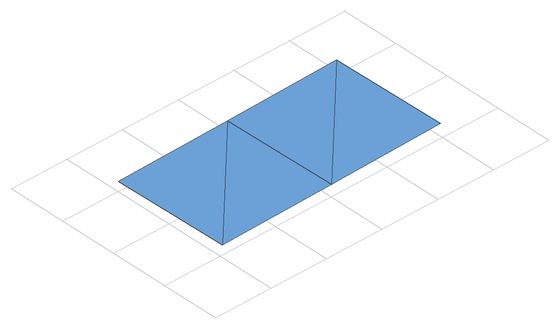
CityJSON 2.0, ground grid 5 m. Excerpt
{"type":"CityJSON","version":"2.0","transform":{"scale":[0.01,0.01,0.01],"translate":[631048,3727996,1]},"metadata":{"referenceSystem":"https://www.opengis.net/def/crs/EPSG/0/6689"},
"CityObjects":{
"waterbody1":{"type":"WaterBody","attributes":{"name":"福岡県津波浸水想定図","class":"1140","function":"2","WaterBodyTsunamiRiskAttribute.description":"1","WaterBodyTsunamiRiskAttribute.rank":"1"},"geometry":[{"type":"MultiSurface","lod":"1","boundaries":[[[0,1,2]],[[0,3,1]]]}]},
"waterbody2":{"type":"WaterBody","attributes":{"name":"福岡県津波浸水想定図","class":"1140","function":"2","WaterBodyTsunamiRiskAttribute.description":"1","WaterBodyTsunamiRiskAttribute.rank":"2"},"geometry":[{"type":"MultiSurface","lod":"1","boundaries":[[[3,4,1]],[[3,5,4]]]}]}
},
"vertices":[
[97,83,76],[1078,1102,76],[78,1083,76],[1097,102,76],
[2077,1121,81],[2096,122,81]
]}
